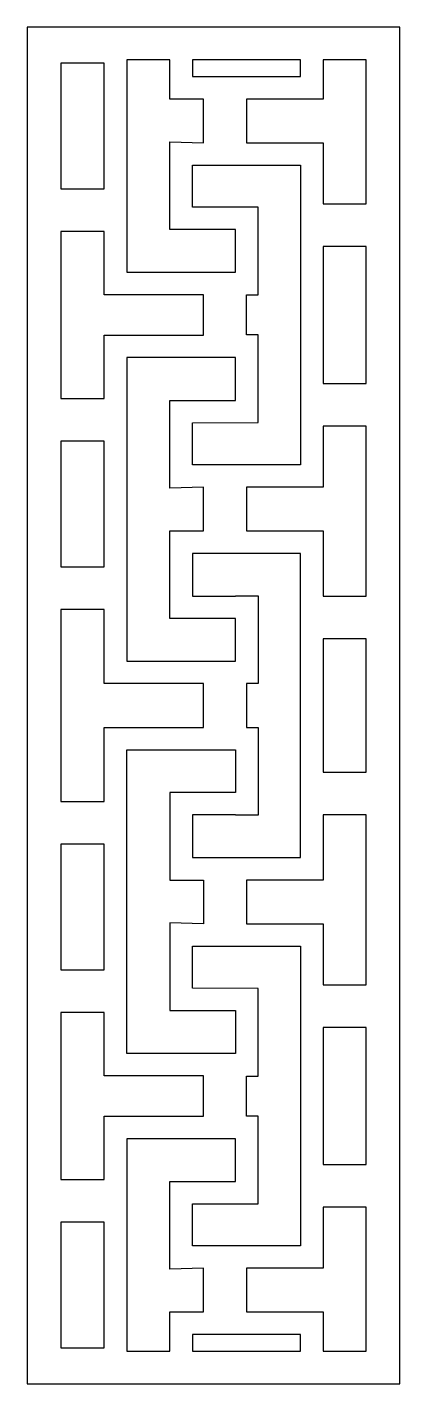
# Model space of a CAD drawing. Header units: centimetres. Extents: x -1.19 to 1.19, y -4.33 to 4.33.
import ezdxf

# ---------------------------------------------------------------- set-up
doc = ezdxf.new("R2010")
doc.units = ezdxf.units.CM
doc.header["$MEASUREMENT"] = 0
doc.layers.add('Layer 1', color=7, linetype='Continuous')

msp = doc.modelspace()

# ---------------------------------------------------------------- linework, layer by layer
at = {"layer": 'Layer 1', "color": 177}
for points, knots in [([(-1.19141, 4.33142), (-1.19141, 4.33142), (1.19141, 4.33142), (1.19141, 4.33142), (1.19141, 4.33142), (1.19141, 4.33142), (1.19141, -4.33142), (1.19141, -4.33142), (1.19141, -4.33142), (1.19141, -4.33142), (-1.19141, -4.33142), (-1.19141, -4.33142), (-1.19141, -4.33142), (-1.19141, -4.33142), (-1.19141, 4.33142), (-1.19141, 4.33142)], [0, 0, 0, 0, 0.2, 0.2, 0.2, 0.2, 0.4, 0.4, 0.4, 0.4, 0.6, 0.6, 0.6, 0.6, 1, 1, 1, 1]), ([(-0.97687, 3.29975), (-0.97687, 3.29975), (-0.97687, 4.10152), (-0.97687, 4.10152), (-0.97687, 4.10152), (-0.97687, 4.10152), (-0.69864, 4.10152), (-0.69864, 4.10152), (-0.69864, 4.10152), (-0.69864, 4.10152), (-0.69864, 3.29975), (-0.69864, 3.29975), (-0.69864, 3.29975), (-0.69864, 3.29975), (-0.97687, 3.29975), (-0.97687, 3.29975)], [0, 0, 0, 0, 0.2, 0.2, 0.2, 0.2, 0.4, 0.4, 0.4, 0.4, 0.6, 0.6, 0.6, 0.6, 1, 1, 1, 1]), ([(-0.55392, 4.12305), (-0.55392, 4.12305), (-0.27823, 4.12305), (-0.27823, 4.12305), (-0.27823, 4.12305), (-0.27823, 4.12305), (-0.27823, 3.8725), (-0.27823, 3.8725), (-0.27823, 3.8725), (-0.27823, 3.8725), (-0.06458, 3.8725), (-0.06458, 3.8725), (-0.06458, 3.8725), (-0.06458, 3.8725), (-0.06458, 3.59353), (-0.06458, 3.59353), (-0.06458, 3.59353), (-0.06458, 3.59353), (-0.27823, 3.5992), (-0.27823, 3.5992), (-0.27823, 3.5992), (-0.27823, 3.5992), (-0.27823, 3.03926), (-0.27823, 3.03926), (-0.27823, 3.03926), (-0.27823, 3.03926), (0.1411, 3.03926), (0.1411, 3.03926), (0.1411, 3.03926), (0.1411, 3.03926), (0.1411, 2.76652), (0.1411, 2.76652), (0.1411, 2.76652), (0.1411, 2.76652), (-0.55392, 2.76615), (-0.55392, 2.76615), (-0.55392, 2.76615), (-0.55392, 2.76615), (-0.55392, 4.12305), (-0.55392, 4.12305)], [0, 0, 0, 0, 0.0909091, 0.0909091, 0.0909091, 0.0909091, 0.1818182, 0.1818182, 0.1818182, 0.1818182, 0.2727273, 0.2727273, 0.2727273, 0.2727273, 0.3636364, 0.3636364, 0.3636364, 0.3636364, 0.4545455, 0.4545455, 0.4545455, 0.4545455, 0.5454545, 0.5454545, 0.5454545, 0.5454545, 0.6363636, 0.6363636, 0.6363636, 0.6363636, 0.7272727, 0.7272727, 0.7272727, 0.7272727, 0.8181818, 0.8181818, 0.8181818, 0.8181818, 1, 1, 1, 1]), ([(-0.1335, 4.12305), (-0.1335, 4.12305), (0.55681, 4.12305), (0.55681, 4.12305), (0.55681, 4.12305), (0.55681, 4.12305), (0.55681, 4.0161), (0.55681, 4.0161), (0.55681, 4.0161), (0.55681, 4.0161), (-0.1335, 4.01646), (-0.1335, 4.01646), (-0.1335, 4.01646), (-0.1335, 4.01646), (-0.1335, 4.12305), (-0.1335, 4.12305)], [0, 0, 0, 0, 0.2, 0.2, 0.2, 0.2, 0.4, 0.4, 0.4, 0.4, 0.6, 0.6, 0.6, 0.6, 1, 1, 1, 1]), ([(0.70154, 4.12305), (0.70154, 4.12305), (0.97687, 4.12305), (0.97687, 4.12305), (0.97687, 4.12305), (0.97687, 4.12305), (0.97687, 3.20335), (0.97687, 3.20335), (0.97687, 3.20335), (0.97687, 3.20335), (0.70154, 3.20335), (0.70154, 3.20335), (0.70154, 3.20335), (0.70154, 3.20335), (0.70154, 3.59353), (0.70154, 3.59353), (0.70154, 3.59353), (0.70154, 3.59353), (0.21039, 3.59353), (0.21039, 3.59353), (0.21039, 3.59353), (0.21039, 3.59353), (0.21039, 3.8725), (0.21039, 3.8725), (0.21039, 3.8725), (0.21039, 3.8725), (0.70154, 3.8725), (0.70154, 3.8725), (0.70154, 3.8725), (0.70154, 3.8725), (0.70154, 4.12305), (0.70154, 4.12305)], [0, 0, 0, 0, 0.1111111, 0.1111111, 0.1111111, 0.1111111, 0.2222222, 0.2222222, 0.2222222, 0.2222222, 0.3333333, 0.3333333, 0.3333333, 0.3333333, 0.4444444, 0.4444444, 0.4444444, 0.4444444, 0.5555556, 0.5555556, 0.5555556, 0.5555556, 0.6666667, 0.6666667, 0.6666667, 0.6666667, 0.7777778, 0.7777778, 0.7777778, 0.7777778, 1, 1, 1, 1]), ([(0.21039, 2.49377), (0.21039, 2.49377), (0.21039, 2.36608), (0.21039, 2.36608), (0.21039, 2.36608), (0.21039, 2.36608), (0.28583, 2.36608), (0.28583, 2.36608), (0.28583, 2.36608), (0.28583, 2.36608), (0.28583, 1.80614), (0.28583, 1.80614), (0.28583, 1.80614), (0.28583, 1.80614), (-0.1335, 1.80486), (-0.1335, 1.80486), (-0.1335, 1.80486), (-0.1335, 1.80486), (-0.1335, 1.53687), (-0.1335, 1.53687), (-0.1335, 1.53687), (-0.1335, 1.53687), (0.55681, 1.53724), (0.55681, 1.53724), (0.55681, 1.53724), (0.55681, 1.53724), (0.55681, 2.49377), (0.55681, 2.49377), (0.55681, 2.49377), (0.55681, 2.49377), (0.55681, 3.4503), (0.55681, 3.4503), (0.55681, 3.4503), (0.55681, 3.4503), (-0.1335, 3.45067), (-0.1335, 3.45067), (-0.1335, 3.45067), (-0.1335, 3.45067), (-0.1335, 3.18268), (-0.1335, 3.18268), (-0.1335, 3.18268), (-0.1335, 3.18268), (0.28583, 3.18139), (0.28583, 3.18139), (0.28583, 3.18139), (0.28583, 3.18139), (0.28583, 2.62145), (0.28583, 2.62145), (0.28583, 2.62145), (0.28583, 2.62145), (0.21039, 2.62145), (0.21039, 2.62145), (0.21039, 2.62145), (0.21039, 2.62145), (0.21039, 2.49377), (0.21039, 2.49377)], [0, 0, 0, 0, 0.0666667, 0.0666667, 0.0666667, 0.0666667, 0.1333333, 0.1333333, 0.1333333, 0.1333333, 0.2, 0.2, 0.2, 0.2, 0.2666667, 0.2666667, 0.2666667, 0.2666667, 0.3333333, 0.3333333, 0.3333333, 0.3333333, 0.4, 0.4, 0.4, 0.4, 0.4666667, 0.4666667, 0.4666667, 0.4666667, 0.5333333, 0.5333333, 0.5333333, 0.5333333, 0.6, 0.6, 0.6, 0.6, 0.6666667, 0.6666667, 0.6666667, 0.6666667, 0.7333333, 0.7333333, 0.7333333, 0.7333333, 0.8, 0.8, 0.8, 0.8, 0.8666667, 0.8666667, 0.8666667, 0.8666667, 1, 1, 1, 1]), ([(-0.97687, 1.95998), (-0.97687, 1.95998), (-0.97687, 3.02755), (-0.97687, 3.02755), (-0.97687, 3.02755), (-0.97687, 3.02755), (-0.69864, 3.02755), (-0.69864, 3.02755), (-0.69864, 3.02755), (-0.69864, 3.02755), (-0.69864, 2.62273), (-0.69864, 2.62273), (-0.69864, 2.62273), (-0.69864, 2.62273), (-0.06458, 2.62273), (-0.06458, 2.62273), (-0.06458, 2.62273), (-0.06458, 2.62273), (-0.06458, 2.49377), (-0.06458, 2.49377), (-0.06458, 2.49377), (-0.06458, 2.49377), (-0.06458, 2.3648), (-0.06458, 2.3648), (-0.06458, 2.3648), (-0.06458, 2.3648), (-0.69864, 2.3648), (-0.69864, 2.3648), (-0.69864, 2.3648), (-0.69864, 2.3648), (-0.69864, 1.95998), (-0.69864, 1.95998), (-0.69864, 1.95998), (-0.69864, 1.95998), (-0.97687, 1.95998), (-0.97687, 1.95998)], [0, 0, 0, 0, 0.1, 0.1, 0.1, 0.1, 0.2, 0.2, 0.2, 0.2, 0.3, 0.3, 0.3, 0.3, 0.4, 0.4, 0.4, 0.4, 0.5, 0.5, 0.5, 0.5, 0.6, 0.6, 0.6, 0.6, 0.7, 0.7, 0.7, 0.7, 0.8, 0.8, 0.8, 0.8, 1, 1, 1, 1]), ([(0.97687, 2.93097), (0.97687, 2.93097), (0.97687, 2.49377), (0.97687, 2.49377), (0.97687, 2.49377), (0.97687, 2.49377), (0.97687, 2.05657), (0.97687, 2.05657), (0.97687, 2.05657), (0.97687, 2.05657), (0.70154, 2.05657), (0.70154, 2.05657), (0.70154, 2.05657), (0.70154, 2.05657), (0.70154, 2.49377), (0.70154, 2.49377), (0.70154, 2.49377), (0.70154, 2.49377), (0.70154, 2.93097), (0.70154, 2.93097), (0.70154, 2.93097), (0.70154, 2.93097), (0.97687, 2.93097), (0.97687, 2.93097)], [0, 0, 0, 0, 0.1428571, 0.1428571, 0.1428571, 0.1428571, 0.2857143, 0.2857143, 0.2857143, 0.2857143, 0.4285714, 0.4285714, 0.4285714, 0.4285714, 0.5714286, 0.5714286, 0.5714286, 0.5714286, 0.7142857, 0.7142857, 0.7142857, 0.7142857, 1, 1, 1, 1]), ([(-0.06458, 1.39401), (-0.06458, 1.39401), (-0.06458, 1.11503), (-0.06458, 1.11503), (-0.06458, 1.11503), (-0.06458, 1.11503), (-0.27823, 1.11503), (-0.27823, 1.11503), (-0.27823, 1.11503), (-0.27823, 1.11503), (-0.27823, 0.69815), (-0.27823, 0.69815), (-0.27823, 0.69815), (-0.27823, 0.69815), (-0.27823, 0.55509), (-0.27823, 0.55509), (-0.27823, 0.55509), (-0.27823, 0.55509), (-0.27823, 0.55491), (-0.27823, 0.55491), (-0.27823, 0.55491), (-0.27823, 0.55491), (0.1411, 0.55491), (0.1411, 0.55491), (0.1411, 0.55491), (0.1411, 0.55491), (0.1411, 0.28253), (0.1411, 0.28253), (0.1411, 0.28253), (0.1411, 0.28253), (-0.55392, 0.28289), (-0.55392, 0.28289), (-0.55392, 0.28289), (-0.55392, 0.28289), (-0.55392, 2.22139), (-0.55392, 2.22139), (-0.55392, 2.22139), (-0.55392, 2.22139), (0.1411, 2.22102), (0.1411, 2.22102), (0.1411, 2.22102), (0.1411, 2.22102), (0.1411, 1.94828), (0.1411, 1.94828), (0.1411, 1.94828), (0.1411, 1.94828), (-0.27823, 1.94828), (-0.27823, 1.94828), (-0.27823, 1.94828), (-0.27823, 1.94828), (-0.27823, 1.38833), (-0.27823, 1.38833), (-0.27823, 1.38833), (-0.27823, 1.38833), (-0.06458, 1.39401), (-0.06458, 1.39401)], [0, 0, 0, 0, 0.0666667, 0.0666667, 0.0666667, 0.0666667, 0.1333333, 0.1333333, 0.1333333, 0.1333333, 0.2, 0.2, 0.2, 0.2, 0.2666667, 0.2666667, 0.2666667, 0.2666667, 0.3333333, 0.3333333, 0.3333333, 0.3333333, 0.4, 0.4, 0.4, 0.4, 0.4666667, 0.4666667, 0.4666667, 0.4666667, 0.5333333, 0.5333333, 0.5333333, 0.5333333, 0.6, 0.6, 0.6, 0.6, 0.6666667, 0.6666667, 0.6666667, 0.6666667, 0.7333333, 0.7333333, 0.7333333, 0.7333333, 0.8, 0.8, 0.8, 0.8, 0.8666667, 0.8666667, 0.8666667, 0.8666667, 1, 1, 1, 1]), ([(0.97687, 1.78419), (0.97687, 1.78419), (0.97687, 0.69906), (0.97687, 0.69906), (0.97687, 0.69906), (0.97687, 0.69906), (0.70154, 0.69906), (0.70154, 0.69906), (0.70154, 0.69906), (0.70154, 0.69906), (0.70154, 1.11503), (0.70154, 1.11503), (0.70154, 1.11503), (0.70154, 1.11503), (0.21039, 1.11503), (0.21039, 1.11503), (0.21039, 1.11503), (0.21039, 1.11503), (0.21039, 1.39401), (0.21039, 1.39401), (0.21039, 1.39401), (0.21039, 1.39401), (0.70154, 1.39401), (0.70154, 1.39401), (0.70154, 1.39401), (0.70154, 1.39401), (0.70154, 1.78419), (0.70154, 1.78419), (0.70154, 1.78419), (0.70154, 1.78419), (0.97687, 1.78419), (0.97687, 1.78419)], [0, 0, 0, 0, 0.1111111, 0.1111111, 0.1111111, 0.1111111, 0.2222222, 0.2222222, 0.2222222, 0.2222222, 0.3333333, 0.3333333, 0.3333333, 0.3333333, 0.4444444, 0.4444444, 0.4444444, 0.4444444, 0.5555556, 0.5555556, 0.5555556, 0.5555556, 0.6666667, 0.6666667, 0.6666667, 0.6666667, 0.7777778, 0.7777778, 0.7777778, 0.7777778, 1, 1, 1, 1]), ([(-0.97687, 0.88601), (-0.97687, 0.88601), (-0.97687, 1.68778), (-0.97687, 1.68778), (-0.97687, 1.68778), (-0.97687, 1.68778), (-0.69864, 1.68778), (-0.69864, 1.68778), (-0.69864, 1.68778), (-0.69864, 1.68778), (-0.69864, 0.88601), (-0.69864, 0.88601), (-0.69864, 0.88601), (-0.69864, 0.88601), (-0.97687, 0.88601), (-0.97687, 0.88601)], [0, 0, 0, 0, 0.2, 0.2, 0.2, 0.2, 0.4, 0.4, 0.4, 0.4, 0.6, 0.6, 0.6, 0.6, 1, 1, 1, 1]), ([(0.55681, 0), (0.55681, 0), (0.55681, -0.97144), (0.55681, -0.97144), (0.55681, -0.97144), (0.55681, -0.97144), (-0.1335, -0.97108), (-0.1335, -0.97108), (-0.1335, -0.97108), (-0.1335, -0.97108), (-0.1335, -0.69815), (-0.1335, -0.69815), (-0.1335, -0.69815), (-0.1335, -0.69815), (0.1411, -0.69815), (0.1411, -0.69815), (0.1411, -0.69815), (0.1411, -0.69815), (0.1411, -0.69943), (0.1411, -0.69943), (0.1411, -0.69943), (0.1411, -0.69943), (0.28583, -0.69943), (0.28583, -0.69943), (0.28583, -0.69943), (0.28583, -0.69943), (0.28583, -0.13949), (0.28583, -0.13949), (0.28583, -0.13949), (0.28583, -0.13949), (0.21039, -0.13949), (0.21039, -0.13949), (0.21039, -0.13949), (0.21039, -0.13949), (0.21039, 0), (0.21039, 0), (0.21039, 0), (0.21039, 0), (0.21039, 0.13948), (0.21039, 0.13948), (0.21039, 0.13948), (0.21039, 0.13948), (0.28583, 0.13948), (0.28583, 0.13948), (0.28583, 0.13948), (0.28583, 0.13948), (0.28583, 0.69943), (0.28583, 0.69943), (0.28583, 0.69943), (0.28583, 0.69943), (0.1411, 0.69943), (0.1411, 0.69943), (0.1411, 0.69943), (0.1411, 0.69943), (0.1411, 0.69815), (0.1411, 0.69815), (0.1411, 0.69815), (0.1411, 0.69815), (-0.1335, 0.69815), (-0.1335, 0.69815), (-0.1335, 0.69815), (-0.1335, 0.69815), (-0.1335, 0.97107), (-0.1335, 0.97107), (-0.1335, 0.97107), (-0.1335, 0.97107), (0.55681, 0.97144), (0.55681, 0.97144), (0.55681, 0.97144), (0.55681, 0.97144), (0.55681, 0), (0.55681, 0)], [0, 0, 0, 0, 0.0526316, 0.0526316, 0.0526316, 0.0526316, 0.1052632, 0.1052632, 0.1052632, 0.1052632, 0.1578947, 0.1578947, 0.1578947, 0.1578947, 0.2105263, 0.2105263, 0.2105263, 0.2105263, 0.2631579, 0.2631579, 0.2631579, 0.2631579, 0.3157895, 0.3157895, 0.3157895, 0.3157895, 0.3684211, 0.3684211, 0.3684211, 0.3684211, 0.4210526, 0.4210526, 0.4210526, 0.4210526, 0.4736842, 0.4736842, 0.4736842, 0.4736842, 0.5263158, 0.5263158, 0.5263158, 0.5263158, 0.5789474, 0.5789474, 0.5789474, 0.5789474, 0.6315789, 0.6315789, 0.6315789, 0.6315789, 0.6842105, 0.6842105, 0.6842105, 0.6842105, 0.7368421, 0.7368421, 0.7368421, 0.7368421, 0.7894737, 0.7894737, 0.7894737, 0.7894737, 0.8421053, 0.8421053, 0.8421053, 0.8421053, 0.8947368, 0.8947368, 0.8947368, 0.8947368, 1, 1, 1, 1]), ([(-0.97687, -0.61363), (-0.97687, -0.61363), (-0.97687, 0.61363), (-0.97687, 0.61363), (-0.97687, 0.61363), (-0.97687, 0.61363), (-0.69864, 0.61363), (-0.69864, 0.61363), (-0.69864, 0.61363), (-0.69864, 0.61363), (-0.69864, 0.13948), (-0.69864, 0.13948), (-0.69864, 0.13948), (-0.69864, 0.13948), (-0.06458, 0.13948), (-0.06458, 0.13948), (-0.06458, 0.13948), (-0.06458, 0.13948), (-0.06458, 0), (-0.06458, 0), (-0.06458, 0), (-0.06458, 0), (-0.06458, -0.13949), (-0.06458, -0.13949), (-0.06458, -0.13949), (-0.06458, -0.13949), (-0.69864, -0.13949), (-0.69864, -0.13949), (-0.69864, -0.13949), (-0.69864, -0.13949), (-0.69864, -0.61363), (-0.69864, -0.61363), (-0.69864, -0.61363), (-0.69864, -0.61363), (-0.97687, -0.61363), (-0.97687, -0.61363)], [0, 0, 0, 0, 0.1, 0.1, 0.1, 0.1, 0.2, 0.2, 0.2, 0.2, 0.3, 0.3, 0.3, 0.3, 0.4, 0.4, 0.4, 0.4, 0.5, 0.5, 0.5, 0.5, 0.6, 0.6, 0.6, 0.6, 0.7, 0.7, 0.7, 0.7, 0.8, 0.8, 0.8, 0.8, 1, 1, 1, 1]), ([(0.97687, 0.42668), (0.97687, 0.42668), (0.97687, 0), (0.97687, 0), (0.97687, 0), (0.97687, 0), (0.97687, -0.42669), (0.97687, -0.42669), (0.97687, -0.42669), (0.97687, -0.42669), (0.70154, -0.42669), (0.70154, -0.42669), (0.70154, -0.42669), (0.70154, -0.42669), (0.70154, 0), (0.70154, 0), (0.70154, 0), (0.70154, 0), (0.70154, 0.42668), (0.70154, 0.42668), (0.70154, 0.42668), (0.70154, 0.42668), (0.97687, 0.42668), (0.97687, 0.42668)], [0, 0, 0, 0, 0.1428571, 0.1428571, 0.1428571, 0.1428571, 0.2857143, 0.2857143, 0.2857143, 0.2857143, 0.4285714, 0.4285714, 0.4285714, 0.4285714, 0.5714286, 0.5714286, 0.5714286, 0.5714286, 0.7142857, 0.7142857, 0.7142857, 0.7142857, 1, 1, 1, 1]), ([(-0.06458, -1.39401), (-0.06458, -1.39401), (-0.06458, -1.11504), (-0.06458, -1.11504), (-0.06458, -1.11504), (-0.06458, -1.11504), (-0.27823, -1.11504), (-0.27823, -1.11504), (-0.27823, -1.11504), (-0.27823, -1.11504), (-0.27823, -0.69815), (-0.27823, -0.69815), (-0.27823, -0.69815), (-0.27823, -0.69815), (-0.27823, -0.5551), (-0.27823, -0.5551), (-0.27823, -0.5551), (-0.27823, -0.5551), (-0.27823, -0.55492), (-0.27823, -0.55492), (-0.27823, -0.55492), (-0.27823, -0.55492), (0.1411, -0.55492), (0.1411, -0.55492), (0.1411, -0.55492), (0.1411, -0.55492), (0.1411, -0.28254), (0.1411, -0.28254), (0.1411, -0.28254), (0.1411, -0.28254), (-0.55392, -0.2829), (-0.55392, -0.2829), (-0.55392, -0.2829), (-0.55392, -0.2829), (-0.55392, -2.22139), (-0.55392, -2.22139), (-0.55392, -2.22139), (-0.55392, -2.22139), (0.1411, -2.22103), (0.1411, -2.22103), (0.1411, -2.22103), (0.1411, -2.22103), (0.1411, -1.94828), (0.1411, -1.94828), (0.1411, -1.94828), (0.1411, -1.94828), (-0.27823, -1.94828), (-0.27823, -1.94828), (-0.27823, -1.94828), (-0.27823, -1.94828), (-0.27823, -1.38834), (-0.27823, -1.38834), (-0.27823, -1.38834), (-0.27823, -1.38834), (-0.06458, -1.39401), (-0.06458, -1.39401)], [0, 0, 0, 0, 0.0666667, 0.0666667, 0.0666667, 0.0666667, 0.1333333, 0.1333333, 0.1333333, 0.1333333, 0.2, 0.2, 0.2, 0.2, 0.2666667, 0.2666667, 0.2666667, 0.2666667, 0.3333333, 0.3333333, 0.3333333, 0.3333333, 0.4, 0.4, 0.4, 0.4, 0.4666667, 0.4666667, 0.4666667, 0.4666667, 0.5333333, 0.5333333, 0.5333333, 0.5333333, 0.6, 0.6, 0.6, 0.6, 0.6666667, 0.6666667, 0.6666667, 0.6666667, 0.7333333, 0.7333333, 0.7333333, 0.7333333, 0.8, 0.8, 0.8, 0.8, 0.8666667, 0.8666667, 0.8666667, 0.8666667, 1, 1, 1, 1]), ([(0.97687, -0.69906), (0.97687, -0.69906), (0.97687, -1.7842), (0.97687, -1.7842), (0.97687, -1.7842), (0.97687, -1.7842), (0.70154, -1.7842), (0.70154, -1.7842), (0.70154, -1.7842), (0.70154, -1.7842), (0.70154, -1.39401), (0.70154, -1.39401), (0.70154, -1.39401), (0.70154, -1.39401), (0.21039, -1.39401), (0.21039, -1.39401), (0.21039, -1.39401), (0.21039, -1.39401), (0.21039, -1.11504), (0.21039, -1.11504), (0.21039, -1.11504), (0.21039, -1.11504), (0.70154, -1.11504), (0.70154, -1.11504), (0.70154, -1.11504), (0.70154, -1.11504), (0.70154, -0.69906), (0.70154, -0.69906), (0.70154, -0.69906), (0.70154, -0.69906), (0.97687, -0.69906), (0.97687, -0.69906)], [0, 0, 0, 0, 0.1111111, 0.1111111, 0.1111111, 0.1111111, 0.2222222, 0.2222222, 0.2222222, 0.2222222, 0.3333333, 0.3333333, 0.3333333, 0.3333333, 0.4444444, 0.4444444, 0.4444444, 0.4444444, 0.5555556, 0.5555556, 0.5555556, 0.5555556, 0.6666667, 0.6666667, 0.6666667, 0.6666667, 0.7777778, 0.7777778, 0.7777778, 0.7777778, 1, 1, 1, 1]), ([(-0.97687, -1.68779), (-0.97687, -1.68779), (-0.97687, -0.88602), (-0.97687, -0.88602), (-0.97687, -0.88602), (-0.97687, -0.88602), (-0.69864, -0.88602), (-0.69864, -0.88602), (-0.69864, -0.88602), (-0.69864, -0.88602), (-0.69864, -1.68779), (-0.69864, -1.68779), (-0.69864, -1.68779), (-0.69864, -1.68779), (-0.97687, -1.68779), (-0.97687, -1.68779)], [0, 0, 0, 0, 0.2, 0.2, 0.2, 0.2, 0.4, 0.4, 0.4, 0.4, 0.6, 0.6, 0.6, 0.6, 1, 1, 1, 1]), ([(0.21039, -2.49378), (0.21039, -2.49378), (0.21039, -2.62146), (0.21039, -2.62146), (0.21039, -2.62146), (0.21039, -2.62146), (0.28583, -2.62146), (0.28583, -2.62146), (0.28583, -2.62146), (0.28583, -2.62146), (0.28583, -3.1814), (0.28583, -3.1814), (0.28583, -3.1814), (0.28583, -3.1814), (-0.1335, -3.18268), (-0.1335, -3.18268), (-0.1335, -3.18268), (-0.1335, -3.18268), (-0.1335, -3.45067), (-0.1335, -3.45067), (-0.1335, -3.45067), (-0.1335, -3.45067), (0.55681, -3.45031), (0.55681, -3.45031), (0.55681, -3.45031), (0.55681, -3.45031), (0.55681, -2.49378), (0.55681, -2.49378), (0.55681, -2.49378), (0.55681, -2.49378), (0.55681, -1.53724), (0.55681, -1.53724), (0.55681, -1.53724), (0.55681, -1.53724), (-0.1335, -1.53687), (-0.1335, -1.53687), (-0.1335, -1.53687), (-0.1335, -1.53687), (-0.1335, -1.80486), (-0.1335, -1.80486), (-0.1335, -1.80486), (-0.1335, -1.80486), (0.28583, -1.80614), (0.28583, -1.80614), (0.28583, -1.80614), (0.28583, -1.80614), (0.28583, -2.36609), (0.28583, -2.36609), (0.28583, -2.36609), (0.28583, -2.36609), (0.21039, -2.36609), (0.21039, -2.36609), (0.21039, -2.36609), (0.21039, -2.36609), (0.21039, -2.49378), (0.21039, -2.49378)], [0, 0, 0, 0, 0.0666667, 0.0666667, 0.0666667, 0.0666667, 0.1333333, 0.1333333, 0.1333333, 0.1333333, 0.2, 0.2, 0.2, 0.2, 0.2666667, 0.2666667, 0.2666667, 0.2666667, 0.3333333, 0.3333333, 0.3333333, 0.3333333, 0.4, 0.4, 0.4, 0.4, 0.4666667, 0.4666667, 0.4666667, 0.4666667, 0.5333333, 0.5333333, 0.5333333, 0.5333333, 0.6, 0.6, 0.6, 0.6, 0.6666667, 0.6666667, 0.6666667, 0.6666667, 0.7333333, 0.7333333, 0.7333333, 0.7333333, 0.8, 0.8, 0.8, 0.8, 0.8666667, 0.8666667, 0.8666667, 0.8666667, 1, 1, 1, 1]), ([(-0.97687, -3.02756), (-0.97687, -3.02756), (-0.97687, -1.95999), (-0.97687, -1.95999), (-0.97687, -1.95999), (-0.97687, -1.95999), (-0.69864, -1.95999), (-0.69864, -1.95999), (-0.69864, -1.95999), (-0.69864, -1.95999), (-0.69864, -2.36481), (-0.69864, -2.36481), (-0.69864, -2.36481), (-0.69864, -2.36481), (-0.06458, -2.36481), (-0.06458, -2.36481), (-0.06458, -2.36481), (-0.06458, -2.36481), (-0.06458, -2.49378), (-0.06458, -2.49378), (-0.06458, -2.49378), (-0.06458, -2.49378), (-0.06458, -2.62274), (-0.06458, -2.62274), (-0.06458, -2.62274), (-0.06458, -2.62274), (-0.69864, -2.62274), (-0.69864, -2.62274), (-0.69864, -2.62274), (-0.69864, -2.62274), (-0.69864, -3.02756), (-0.69864, -3.02756), (-0.69864, -3.02756), (-0.69864, -3.02756), (-0.97687, -3.02756), (-0.97687, -3.02756)], [0, 0, 0, 0, 0.1, 0.1, 0.1, 0.1, 0.2, 0.2, 0.2, 0.2, 0.3, 0.3, 0.3, 0.3, 0.4, 0.4, 0.4, 0.4, 0.5, 0.5, 0.5, 0.5, 0.6, 0.6, 0.6, 0.6, 0.7, 0.7, 0.7, 0.7, 0.8, 0.8, 0.8, 0.8, 1, 1, 1, 1]), ([(0.97687, -2.05657), (0.97687, -2.05657), (0.97687, -2.49378), (0.97687, -2.49378), (0.97687, -2.49378), (0.97687, -2.49378), (0.97687, -2.93097), (0.97687, -2.93097), (0.97687, -2.93097), (0.97687, -2.93097), (0.70154, -2.93097), (0.70154, -2.93097), (0.70154, -2.93097), (0.70154, -2.93097), (0.70154, -2.49378), (0.70154, -2.49378), (0.70154, -2.49378), (0.70154, -2.49378), (0.70154, -2.05657), (0.70154, -2.05657), (0.70154, -2.05657), (0.70154, -2.05657), (0.97687, -2.05657), (0.97687, -2.05657)], [0, 0, 0, 0, 0.1428571, 0.1428571, 0.1428571, 0.1428571, 0.2857143, 0.2857143, 0.2857143, 0.2857143, 0.4285714, 0.4285714, 0.4285714, 0.4285714, 0.5714286, 0.5714286, 0.5714286, 0.5714286, 0.7142857, 0.7142857, 0.7142857, 0.7142857, 1, 1, 1, 1]), ([(-0.27823, -4.12305), (-0.27823, -4.12305), (-0.55392, -4.12305), (-0.55392, -4.12305), (-0.55392, -4.12305), (-0.55392, -4.12305), (-0.55392, -2.76615), (-0.55392, -2.76615), (-0.55392, -2.76615), (-0.55392, -2.76615), (0.1411, -2.76652), (0.1411, -2.76652), (0.1411, -2.76652), (0.1411, -2.76652), (0.1411, -3.03927), (0.1411, -3.03927), (0.1411, -3.03927), (0.1411, -3.03927), (-0.27823, -3.03927), (-0.27823, -3.03927), (-0.27823, -3.03927), (-0.27823, -3.03927), (-0.27823, -3.59921), (-0.27823, -3.59921), (-0.27823, -3.59921), (-0.27823, -3.59921), (-0.06458, -3.59354), (-0.06458, -3.59354), (-0.06458, -3.59354), (-0.06458, -3.59354), (-0.06458, -3.8725), (-0.06458, -3.8725), (-0.06458, -3.8725), (-0.06458, -3.8725), (-0.27823, -3.8725), (-0.27823, -3.8725), (-0.27823, -3.8725), (-0.27823, -3.8725), (-0.27823, -4.12305), (-0.27823, -4.12305)], [0, 0, 0, 0, 0.0909091, 0.0909091, 0.0909091, 0.0909091, 0.1818182, 0.1818182, 0.1818182, 0.1818182, 0.2727273, 0.2727273, 0.2727273, 0.2727273, 0.3636364, 0.3636364, 0.3636364, 0.3636364, 0.4545455, 0.4545455, 0.4545455, 0.4545455, 0.5454545, 0.5454545, 0.5454545, 0.5454545, 0.6363636, 0.6363636, 0.6363636, 0.6363636, 0.7272727, 0.7272727, 0.7272727, 0.7272727, 0.8181818, 0.8181818, 0.8181818, 0.8181818, 1, 1, 1, 1]), ([(0.97687, -3.20335), (0.97687, -3.20335), (0.97687, -4.12305), (0.97687, -4.12305), (0.97687, -4.12305), (0.97687, -4.12305), (0.70154, -4.12305), (0.70154, -4.12305), (0.70154, -4.12305), (0.70154, -4.12305), (0.70154, -3.8725), (0.70154, -3.8725), (0.70154, -3.8725), (0.70154, -3.8725), (0.21039, -3.8725), (0.21039, -3.8725), (0.21039, -3.8725), (0.21039, -3.8725), (0.21039, -3.59354), (0.21039, -3.59354), (0.21039, -3.59354), (0.21039, -3.59354), (0.70154, -3.59354), (0.70154, -3.59354), (0.70154, -3.59354), (0.70154, -3.59354), (0.70154, -3.20335), (0.70154, -3.20335), (0.70154, -3.20335), (0.70154, -3.20335), (0.97687, -3.20335), (0.97687, -3.20335)], [0, 0, 0, 0, 0.1111111, 0.1111111, 0.1111111, 0.1111111, 0.2222222, 0.2222222, 0.2222222, 0.2222222, 0.3333333, 0.3333333, 0.3333333, 0.3333333, 0.4444444, 0.4444444, 0.4444444, 0.4444444, 0.5555556, 0.5555556, 0.5555556, 0.5555556, 0.6666667, 0.6666667, 0.6666667, 0.6666667, 0.7777778, 0.7777778, 0.7777778, 0.7777778, 1, 1, 1, 1]), ([(-0.97687, -4.10153), (-0.97687, -4.10153), (-0.97687, -3.29975), (-0.97687, -3.29975), (-0.97687, -3.29975), (-0.97687, -3.29975), (-0.69864, -3.29975), (-0.69864, -3.29975), (-0.69864, -3.29975), (-0.69864, -3.29975), (-0.69864, -4.10153), (-0.69864, -4.10153), (-0.69864, -4.10153), (-0.69864, -4.10153), (-0.97687, -4.10153), (-0.97687, -4.10153)], [0, 0, 0, 0, 0.2, 0.2, 0.2, 0.2, 0.4, 0.4, 0.4, 0.4, 0.6, 0.6, 0.6, 0.6, 1, 1, 1, 1]), ([(0.55681, -4.12305), (0.55681, -4.12305), (-0.1335, -4.12305), (-0.1335, -4.12305), (-0.1335, -4.12305), (-0.1335, -4.12305), (-0.1335, -4.01647), (-0.1335, -4.01647), (-0.1335, -4.01647), (-0.1335, -4.01647), (0.55681, -4.0161), (0.55681, -4.0161), (0.55681, -4.0161), (0.55681, -4.0161), (0.55681, -4.12305), (0.55681, -4.12305)], [0, 0, 0, 0, 0.2, 0.2, 0.2, 0.2, 0.4, 0.4, 0.4, 0.4, 0.6, 0.6, 0.6, 0.6, 1, 1, 1, 1])]:
    msp.add_open_spline(points, degree=3, knots=knots, dxfattribs=at)

doc.saveas('drawing.dxf')
